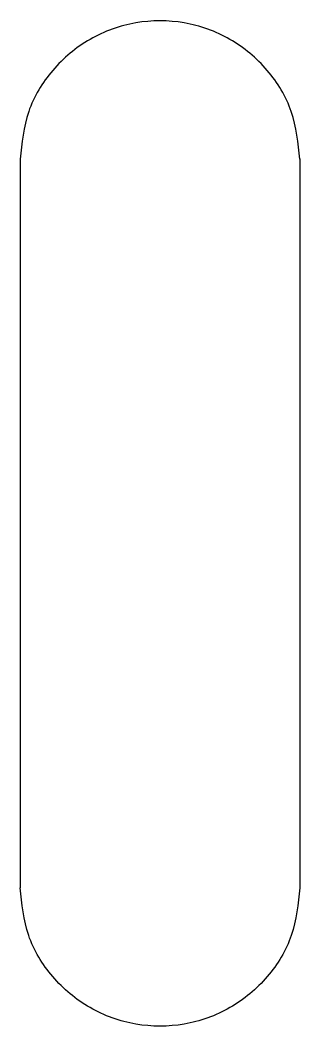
# Model space of a CAD drawing. Extents: x 23.9 to 47.9, y 175.7 to 261.8.
import ezdxf

# ---------------------------------------------------------------- set-up
doc = ezdxf.new("R2010")
doc.units = 0
doc.layers.add('layer_outline', color=7, linetype='CONTINUOUS')

msp = doc.modelspace()

# ---------------------------------------------------------------- linework, layer by layer
at = {"layer": 'layer_outline', "color": 7}
for points in [[(23.946186, 249.86439), (23.946276, 187.593183), (23.946276, 187.593183)], [(47.852025, 187.601319), (47.852025, 187.601319)]]:
    msp.add_lwpolyline(points, dxfattribs=at)
for points, knots in [([(47.847092, 249.880164), (47.704051, 251.263868), (47.419703, 254.014499), (45.216408, 257.645137), (41.995144, 260.341068), (38.009833, 261.769285), (33.784859, 261.769285), (29.799548, 260.341068), (26.578284, 257.645137), (24.374989, 254.014499), (24.090641, 251.263868), (23.947599, 249.880164)], [0, 0, 0, 0, 4.129735, 8.209397, 12.362271, 16.527484, 20.637837, 24.80305, 28.955925, 33.035586, 37.165322, 37.165322, 37.165322, 37.165322]), ([(47.851179, 249.909938), (47.851377, 235.294336), (47.851649, 215.294039), (47.851931, 194.524499), (47.852015, 188.370562), (47.852025, 187.601319)], [0, 0, 0, 0, 43.846806, 60.000892, 62.308619, 62.308619, 62.308619, 62.308619]), ([(47.847092, 187.587324), (47.704051, 186.203619), (47.419704, 183.452987), (45.216408, 179.822349), (41.995144, 177.126417), (38.009833, 175.698201), (33.784858, 175.698202), (29.799548, 177.12642), (26.578284, 179.822351), (24.374989, 183.452988), (24.090641, 186.20362), (23.947599, 187.587324)], [0, 0, 0, 0, 4.129736, 8.209399, 12.362274, 16.527487, 20.63784, 24.803053, 28.955928, 33.035589, 37.165325, 37.165325, 37.165325, 37.165325])]:
    msp.add_open_spline(points, degree=3, knots=knots, dxfattribs=at)

doc.saveas('drawing.dxf')
